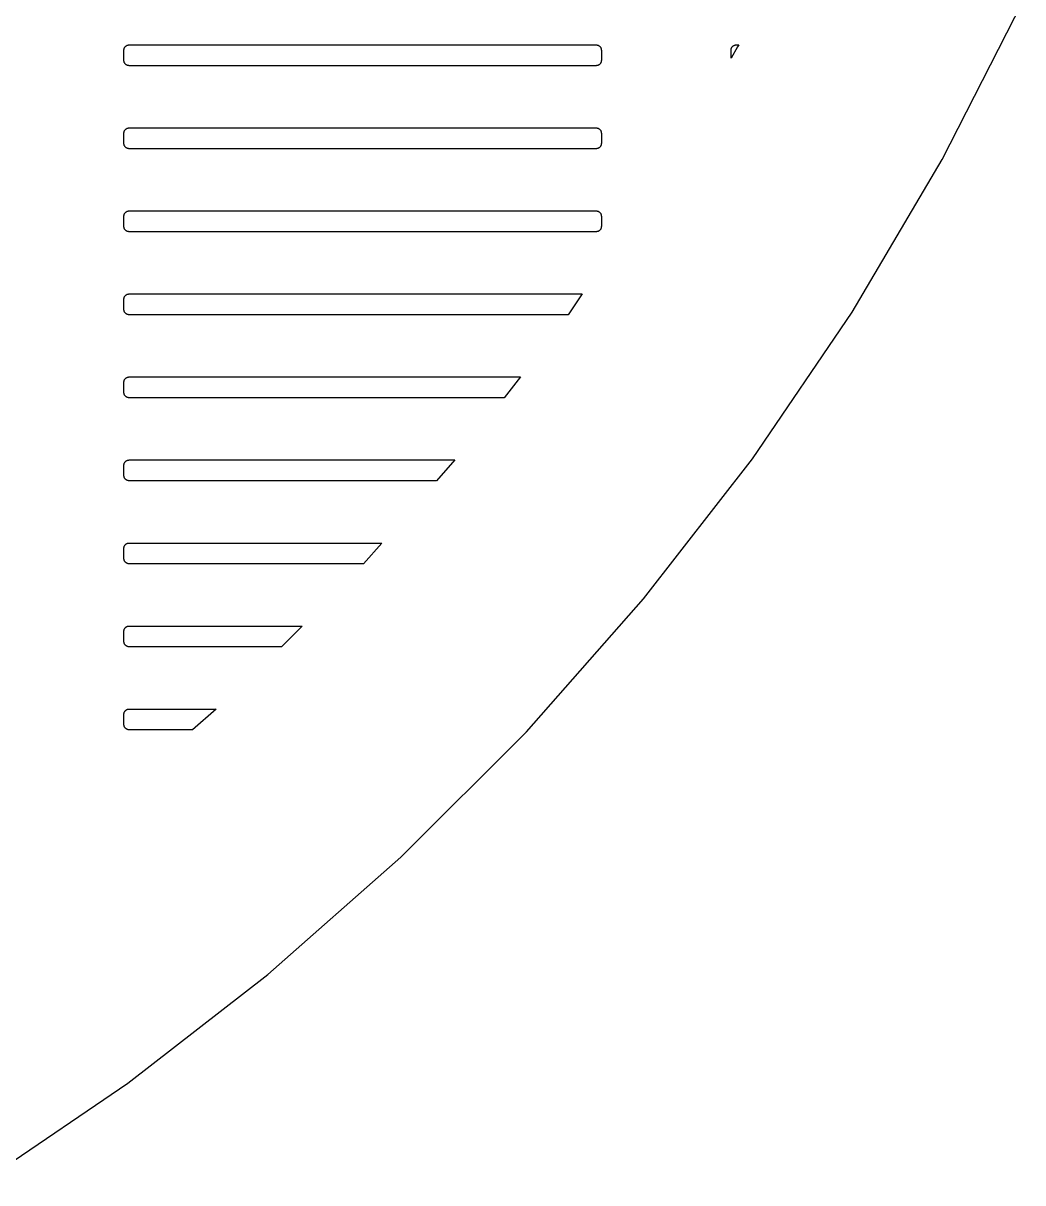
# Model space of a CAD drawing. Header units: metres. Extents: x -163 to 163, y -163 to 163.
# Drawn here: x 89.9 to 147.7, y -137.8 to -70.7 of the extents above; entities that cross this region are included whole.
import ezdxf

# ---------------------------------------------------------------- set-up
doc = ezdxf.new("R2010")
doc.units = ezdxf.units.M

msp = doc.modelspace()

# ---------------------------------------------------------------- linework, layer by layer
for p, q in [((143.012, -78.6217), (147.667, -69.4867)), ((95.701, -72.299), (95.7016, -72.2801)), ((95.701, -72.899), (95.701, -72.299)), ((95.7016, -72.2801), (95.7034, -72.2614)), ((95.7034, -72.2614), (95.7064, -72.2427)), ((95.7064, -72.2427), (95.7105, -72.2243)), ((95.7105, -72.2243), (95.7157, -72.2063)), ((95.7157, -72.2063), (95.7221, -72.1885)), ((95.7221, -72.1885), (95.7296, -72.1712)), ((95.7296, -72.1712), (95.7381, -72.1544)), ((95.7381, -72.1544), (95.7477, -72.1382)), ((95.7477, -72.1382), (95.7583, -72.1226)), ((95.7583, -72.1226), (95.7699, -72.1077)), ((95.7699, -72.1077), (95.7823, -72.0936)), ((95.7823, -72.0936), (95.7957, -72.0803)), ((95.7957, -72.0803), (95.8098, -72.0678)), ((95.8098, -72.0678), (95.8247, -72.0562)), ((95.8247, -72.0562), (95.8403, -72.0457)), ((95.8403, -72.0457), (95.8565, -72.0361)), ((95.8565, -72.0361), (95.8733, -72.0275)), ((95.8733, -72.0275), (95.8906, -72.02)), ((95.8906, -72.02), (95.9083, -72.0136)), ((95.9083, -72.0136), (95.9264, -72.0084)), ((95.9264, -72.0084), (95.9448, -72.0043)), ((95.9448, -72.0043), (95.9634, -72.0013)), ((95.9634, -72.0013), (95.9822, -71.9995)), ((95.9822, -71.9995), (96.001, -71.9989)), ((96.001, -71.9989), (123.001, -71.9989)), ((123.001, -71.9989), (123.02, -71.9995)), ((123.02, -71.9995), (123.039, -72.0013)), ((123.039, -72.0013), (123.057, -72.0043)), ((123.057, -72.0043), (123.076, -72.0084)), ((123.076, -72.0084), (123.094, -72.0136)), ((123.094, -72.0136), (123.111, -72.02)), ((123.111, -72.02), (123.129, -72.0275)), ((123.129, -72.0275), (123.146, -72.0361)), ((123.146, -72.0361), (123.162, -72.0457)), ((123.162, -72.0457), (123.177, -72.0562)), ((123.177, -72.0562), (123.192, -72.0678)), ((123.192, -72.0678), (123.206, -72.0803)), ((123.206, -72.0803), (123.22, -72.0936)), ((123.22, -72.0936), (123.232, -72.1077)), ((123.232, -72.1077), (123.244, -72.1226)), ((123.244, -72.1226), (123.254, -72.1382)), ((123.254, -72.1382), (123.264, -72.1544)), ((123.264, -72.1544), (123.272, -72.1712)), ((123.272, -72.1712), (123.28, -72.1885)), ((123.28, -72.1885), (123.286, -72.2063)), ((123.286, -72.2063), (123.292, -72.2243)), ((123.292, -72.2243), (123.296, -72.2427)), ((123.296, -72.2427), (123.299, -72.2614)), ((123.299, -72.2614), (123.3, -72.2801)), ((123.3, -72.2801), (123.301, -72.299)), ((123.301, -72.299), (123.301, -72.899)), ((131.182, -72.118), (130.801, -72.7625)), ((130.801, -72.299), (130.802, -72.2801)), ((130.801, -72.7625), (130.801, -72.299)), ((130.802, -72.2801), (130.803, -72.2614)), ((130.803, -72.2614), (130.806, -72.2427)), ((130.806, -72.2427), (130.81, -72.2243)), ((130.81, -72.2243), (130.816, -72.2063)), ((130.816, -72.2063), (130.822, -72.1885)), ((130.822, -72.1885), (130.83, -72.1712)), ((130.83, -72.1712), (130.838, -72.1544)), ((130.838, -72.1544), (130.848, -72.1382)), ((130.848, -72.1382), (130.858, -72.1226)), ((130.858, -72.1226), (130.87, -72.1077)), ((130.87, -72.1077), (130.882, -72.0936)), ((130.882, -72.0936), (130.896, -72.0803)), ((130.896, -72.0803), (130.91, -72.0678)), ((130.91, -72.0678), (130.925, -72.0562)), ((130.925, -72.0562), (130.94, -72.0457)), ((130.94, -72.0457), (130.957, -72.0361)), ((130.957, -72.0361), (130.973, -72.0275)), ((130.973, -72.0275), (130.991, -72.02)), ((130.991, -72.02), (131.008, -72.0136)), ((131.008, -72.0136), (131.026, -72.0084)), ((131.026, -72.0084), (131.045, -72.0043)), ((131.045, -72.0043), (131.063, -72.0013)), ((131.063, -72.0013), (131.082, -71.9995)), ((131.082, -71.9995), (131.101, -71.9989)), ((131.101, -71.9989), (131.243, -71.9989)), ((131.243, -71.9989), (131.182, -72.118)), ((95.7016, -72.9178), (95.701, -72.899)), ((95.7034, -72.9366), (95.7016, -72.9178)), ((95.7064, -72.9552), (95.7034, -72.9366)), ((95.7105, -72.9736), (95.7064, -72.9552)), ((95.7157, -72.9917), (95.7105, -72.9736)), ((95.7221, -73.0094), (95.7157, -72.9917)), ((95.7296, -73.0267), (95.7221, -73.0094)), ((95.7381, -73.0435), (95.7296, -73.0267)), ((95.7477, -73.0597), (95.7381, -73.0435)), ((95.7583, -73.0753), (95.7477, -73.0597)), ((95.7699, -73.0902), (95.7583, -73.0753)), ((123.244, -73.0753), (123.232, -73.0902)), ((123.254, -73.0597), (123.244, -73.0753)), ((123.264, -73.0435), (123.254, -73.0597)), ((123.272, -73.0267), (123.264, -73.0435)), ((123.28, -73.0094), (123.272, -73.0267)), ((123.286, -72.9917), (123.28, -73.0094)), ((123.292, -72.9736), (123.286, -72.9917)), ((123.296, -72.9552), (123.292, -72.9736)), ((123.299, -72.9366), (123.296, -72.9552)), ((123.3, -72.9178), (123.299, -72.9366)), ((123.301, -72.899), (123.3, -72.9178)), ((95.7823, -73.1043), (95.7699, -73.0902)), ((95.7957, -73.1176), (95.7823, -73.1043)), ((95.8098, -73.1301), (95.7957, -73.1176)), ((95.8247, -73.1416), (95.8098, -73.1301)), ((95.8403, -73.1523), (95.8247, -73.1416)), ((95.8565, -73.1618), (95.8403, -73.1523)), ((95.8733, -73.1704), (95.8565, -73.1618)), ((95.8906, -73.1779), (95.8733, -73.1704)), ((95.9083, -73.1843), (95.8906, -73.1779)), ((95.9264, -73.1895), (95.9083, -73.1843)), ((95.9448, -73.1936), (95.9264, -73.1895)), ((95.9634, -73.1966), (95.9448, -73.1936)), ((95.9822, -73.1984), (95.9634, -73.1966)), ((96.001, -73.1989), (95.9822, -73.1984)), ((123.001, -73.1989), (96.001, -73.1989)), ((123.02, -73.1984), (123.001, -73.1989)), ((123.039, -73.1966), (123.02, -73.1984)), ((123.057, -73.1936), (123.039, -73.1966)), ((123.076, -73.1895), (123.057, -73.1936)), ((123.094, -73.1843), (123.076, -73.1895)), ((123.111, -73.1779), (123.094, -73.1843)), ((123.129, -73.1704), (123.111, -73.1779)), ((123.146, -73.1618), (123.129, -73.1704)), ((123.162, -73.1523), (123.146, -73.1618)), ((123.177, -73.1416), (123.162, -73.1523)), ((123.192, -73.1301), (123.177, -73.1416)), ((123.206, -73.1176), (123.192, -73.1301)), ((123.22, -73.1043), (123.206, -73.1176)), ((123.232, -73.0902), (123.22, -73.1043)), ((95.701, -77.099), (95.7016, -77.0801)), ((95.701, -77.6989), (95.701, -77.099)), ((95.7016, -77.0801), (95.7034, -77.0614)), ((95.7034, -77.0614), (95.7064, -77.0427)), ((95.7064, -77.0427), (95.7105, -77.0243)), ((95.7105, -77.0243), (95.7157, -77.0062)), ((95.7157, -77.0062), (95.7221, -76.9885)), ((95.7221, -76.9885), (95.7296, -76.9712)), ((95.7296, -76.9712), (95.7381, -76.9544)), ((95.7381, -76.9544), (95.7477, -76.9382)), ((95.7477, -76.9382), (95.7583, -76.9226)), ((95.7583, -76.9226), (95.7699, -76.9077)), ((95.7699, -76.9077), (95.7823, -76.8936)), ((95.7823, -76.8936), (95.7957, -76.8803)), ((95.7957, -76.8803), (95.8098, -76.8678)), ((95.8098, -76.8678), (95.8247, -76.8562)), ((95.8247, -76.8562), (95.8403, -76.8457)), ((95.8403, -76.8457), (95.8565, -76.8361)), ((95.8565, -76.8361), (95.8733, -76.8275)), ((95.8733, -76.8275), (95.8906, -76.82)), ((95.8906, -76.82), (95.9083, -76.8136)), ((95.9083, -76.8136), (95.9264, -76.8084)), ((95.9264, -76.8084), (95.9448, -76.8043)), ((95.9448, -76.8043), (95.9634, -76.8013)), ((95.9634, -76.8013), (95.9822, -76.7995)), ((95.9822, -76.7995), (96.001, -76.799)), ((96.001, -76.799), (123.001, -76.799)), ((123.001, -76.799), (123.02, -76.7995)), ((123.02, -76.7995), (123.039, -76.8013)), ((123.039, -76.8013), (123.057, -76.8043)), ((123.057, -76.8043), (123.076, -76.8084)), ((123.076, -76.8084), (123.094, -76.8136)), ((123.094, -76.8136), (123.111, -76.82)), ((123.111, -76.82), (123.129, -76.8275)), ((123.129, -76.8275), (123.146, -76.8361)), ((123.146, -76.8361), (123.162, -76.8457)), ((123.162, -76.8457), (123.177, -76.8562)), ((123.177, -76.8562), (123.192, -76.8678)), ((123.192, -76.8678), (123.206, -76.8803)), ((123.206, -76.8803), (123.22, -76.8936)), ((123.22, -76.8936), (123.232, -76.9077)), ((123.232, -76.9077), (123.244, -76.9226)), ((123.244, -76.9226), (123.254, -76.9382)), ((123.254, -76.9382), (123.264, -76.9544)), ((123.264, -76.9544), (123.272, -76.9712)), ((123.272, -76.9712), (123.28, -76.9885)), ((123.28, -76.9885), (123.286, -77.0062)), ((123.286, -77.0062), (123.292, -77.0243)), ((123.292, -77.0243), (123.296, -77.0427)), ((123.296, -77.0427), (123.299, -77.0614)), ((123.299, -77.0614), (123.3, -77.0801)), ((123.3, -77.0801), (123.301, -77.099)), ((123.301, -77.099), (123.301, -77.6989)), ((95.7016, -77.7178), (95.701, -77.6989)), ((95.7034, -77.7365), (95.7016, -77.7178)), ((95.7064, -77.7552), (95.7034, -77.7365)), ((95.7105, -77.7736), (95.7064, -77.7552)), ((95.7157, -77.7917), (95.7105, -77.7736)), ((123.292, -77.7736), (123.286, -77.7917)), ((123.296, -77.7552), (123.292, -77.7736)), ((123.299, -77.7365), (123.296, -77.7552)), ((123.3, -77.7178), (123.299, -77.7365)), ((123.301, -77.6989), (123.3, -77.7178)), ((95.7221, -77.8094), (95.7157, -77.7917)), ((95.7296, -77.8267), (95.7221, -77.8094)), ((95.7381, -77.8435), (95.7296, -77.8267)), ((95.7477, -77.8597), (95.7381, -77.8435)), ((95.7583, -77.8753), (95.7477, -77.8597)), ((95.7699, -77.8902), (95.7583, -77.8753)), ((95.7823, -77.9043), (95.7699, -77.8902)), ((95.7957, -77.9176), (95.7823, -77.9043)), ((95.8098, -77.9301), (95.7957, -77.9176)), ((95.8247, -77.9417), (95.8098, -77.9301)), ((95.8403, -77.9522), (95.8247, -77.9417)), ((95.8565, -77.9618), (95.8403, -77.9522)), ((95.8733, -77.9704), (95.8565, -77.9618)), ((95.8906, -77.9779), (95.8733, -77.9704)), ((95.9083, -77.9843), (95.8906, -77.9779)), ((95.9264, -77.9895), (95.9083, -77.9843)), ((95.9448, -77.9936), (95.9264, -77.9895)), ((95.9634, -77.9966), (95.9448, -77.9936)), ((95.9822, -77.9984), (95.9634, -77.9966)), ((96.001, -77.9989), (95.9822, -77.9984)), ((123.001, -77.9989), (96.001, -77.9989)), ((123.02, -77.9984), (123.001, -77.9989)), ((123.039, -77.9966), (123.02, -77.9984)), ((123.057, -77.9936), (123.039, -77.9966)), ((123.076, -77.9895), (123.057, -77.9936)), ((123.094, -77.9843), (123.076, -77.9895)), ((123.111, -77.9779), (123.094, -77.9843)), ((123.129, -77.9704), (123.111, -77.9779)), ((123.146, -77.9618), (123.129, -77.9704)), ((123.162, -77.9522), (123.146, -77.9618)), ((123.177, -77.9417), (123.162, -77.9522)), ((123.192, -77.9301), (123.177, -77.9417)), ((123.206, -77.9176), (123.192, -77.9301)), ((123.22, -77.9043), (123.206, -77.9176)), ((123.232, -77.8902), (123.22, -77.9043)), ((123.244, -77.8753), (123.232, -77.8902)), ((123.254, -77.8597), (123.244, -77.8753)), ((123.264, -77.8435), (123.254, -77.8597)), ((123.272, -77.8267), (123.264, -77.8435)), ((123.28, -77.8094), (123.272, -77.8267)), ((123.286, -77.7917), (123.28, -77.8094)), ((137.793, -87.4464), (143.012, -78.6217)), ((95.7157, -81.8062), (95.7221, -81.7885)), ((95.7221, -81.7885), (95.7296, -81.7712)), ((95.7296, -81.7712), (95.7381, -81.7544)), ((95.7381, -81.7544), (95.7477, -81.7382)), ((95.7477, -81.7382), (95.7583, -81.7226)), ((95.7583, -81.7226), (95.7699, -81.7077)), ((95.7699, -81.7077), (95.7823, -81.6936)), ((95.7823, -81.6936), (95.7957, -81.6803)), ((95.7957, -81.6803), (95.8098, -81.6678)), ((95.8098, -81.6678), (95.8247, -81.6562)), ((95.8247, -81.6562), (95.8403, -81.6456)), ((95.8403, -81.6456), (95.8565, -81.6361)), ((95.8565, -81.6361), (95.8733, -81.6275)), ((95.8733, -81.6275), (95.8906, -81.62)), ((95.8906, -81.62), (95.9083, -81.6136)), ((95.9083, -81.6136), (95.9264, -81.6084)), ((95.9264, -81.6084), (95.9448, -81.6043)), ((95.9448, -81.6043), (95.9634, -81.6013)), ((95.9634, -81.6013), (95.9822, -81.5995)), ((95.9822, -81.5995), (96.001, -81.599)), ((96.001, -81.599), (123.001, -81.599)), ((123.001, -81.599), (123.02, -81.5995)), ((123.02, -81.5995), (123.039, -81.6013)), ((123.039, -81.6013), (123.057, -81.6043)), ((123.057, -81.6043), (123.076, -81.6084)), ((123.076, -81.6084), (123.094, -81.6136)), ((123.094, -81.6136), (123.111, -81.62)), ((123.111, -81.62), (123.129, -81.6275)), ((123.129, -81.6275), (123.146, -81.6361)), ((123.146, -81.6361), (123.162, -81.6456)), ((123.162, -81.6456), (123.177, -81.6562)), ((123.177, -81.6562), (123.192, -81.6678)), ((123.192, -81.6678), (123.206, -81.6803)), ((123.206, -81.6803), (123.22, -81.6936)), ((123.22, -81.6936), (123.232, -81.7077)), ((123.232, -81.7077), (123.244, -81.7226)), ((123.244, -81.7226), (123.254, -81.7382)), ((123.254, -81.7382), (123.264, -81.7544)), ((123.264, -81.7544), (123.272, -81.7712)), ((123.272, -81.7712), (123.28, -81.7885)), ((123.28, -81.7885), (123.286, -81.8062)), ((95.701, -81.899), (95.7016, -81.8801)), ((95.701, -82.4989), (95.701, -81.899)), ((95.7016, -81.8801), (95.7034, -81.8613)), ((95.7034, -81.8613), (95.7064, -81.8427)), ((95.7064, -81.8427), (95.7105, -81.8243)), ((95.7105, -81.8243), (95.7157, -81.8062)), ((123.286, -81.8062), (123.292, -81.8243)), ((123.292, -81.8243), (123.296, -81.8427)), ((123.296, -81.8427), (123.299, -81.8613)), ((123.299, -81.8613), (123.3, -81.8801)), ((123.3, -81.8801), (123.301, -81.899)), ((123.301, -81.899), (123.301, -82.4989)), ((95.7016, -82.5178), (95.701, -82.4989)), ((95.7034, -82.5365), (95.7016, -82.5178)), ((95.7064, -82.5552), (95.7034, -82.5365)), ((95.7105, -82.5736), (95.7064, -82.5552)), ((95.7157, -82.5917), (95.7105, -82.5736)), ((95.7221, -82.6094), (95.7157, -82.5917)), ((95.7296, -82.6267), (95.7221, -82.6094)), ((95.7381, -82.6435), (95.7296, -82.6267)), ((95.7477, -82.6597), (95.7381, -82.6435)), ((95.7583, -82.6753), (95.7477, -82.6597)), ((95.7699, -82.6902), (95.7583, -82.6753)), ((95.7823, -82.7043), (95.7699, -82.6902)), ((95.7957, -82.7176), (95.7823, -82.7043)), ((95.8098, -82.7301), (95.7957, -82.7176)), ((95.8247, -82.7417), (95.8098, -82.7301)), ((95.8403, -82.7522), (95.8247, -82.7417)), ((95.8565, -82.7618), (95.8403, -82.7522)), ((95.8733, -82.7704), (95.8565, -82.7618)), ((95.8906, -82.7779), (95.8733, -82.7704)), ((95.9083, -82.7843), (95.8906, -82.7779)), ((95.9264, -82.7895), (95.9083, -82.7843)), ((95.9448, -82.7936), (95.9264, -82.7895)), ((95.9634, -82.7966), (95.9448, -82.7936)), ((95.9822, -82.7984), (95.9634, -82.7966)), ((96.001, -82.799), (95.9822, -82.7984)), ((123.001, -82.799), (96.001, -82.799)), ((123.02, -82.7984), (123.001, -82.799)), ((123.039, -82.7966), (123.02, -82.7984)), ((123.057, -82.7936), (123.039, -82.7966)), ((123.076, -82.7895), (123.057, -82.7936)), ((123.094, -82.7843), (123.076, -82.7895)), ((123.111, -82.7779), (123.094, -82.7843)), ((123.129, -82.7704), (123.111, -82.7779)), ((123.146, -82.7618), (123.129, -82.7704)), ((123.162, -82.7522), (123.146, -82.7618)), ((123.177, -82.7417), (123.162, -82.7522)), ((123.192, -82.7301), (123.177, -82.7417)), ((123.206, -82.7176), (123.192, -82.7301)), ((123.22, -82.7043), (123.206, -82.7176)), ((123.232, -82.6902), (123.22, -82.7043)), ((123.244, -82.6753), (123.232, -82.6902)), ((123.254, -82.6597), (123.244, -82.6753)), ((123.264, -82.6435), (123.254, -82.6597)), ((123.272, -82.6267), (123.264, -82.6435)), ((123.28, -82.6094), (123.272, -82.6267)), ((123.286, -82.5917), (123.28, -82.6094)), ((123.292, -82.5736), (123.286, -82.5917)), ((123.296, -82.5552), (123.292, -82.5736)), ((123.299, -82.5365), (123.296, -82.5552)), ((123.3, -82.5178), (123.299, -82.5365)), ((123.301, -82.4989), (123.3, -82.5178)), ((95.7699, -86.5077), (95.7823, -86.4936)), ((95.7823, -86.4936), (95.7957, -86.4803)), ((95.7957, -86.4803), (95.8098, -86.4678)), ((95.8098, -86.4678), (95.8247, -86.4563)), ((95.8247, -86.4563), (95.8403, -86.4456)), ((95.8403, -86.4456), (95.8565, -86.4361)), ((95.8565, -86.4361), (95.8733, -86.4275)), ((95.8733, -86.4275), (95.8906, -86.42)), ((95.8906, -86.42), (95.9083, -86.4136)), ((95.9083, -86.4136), (95.9264, -86.4084)), ((95.9264, -86.4084), (95.9448, -86.4043)), ((95.9448, -86.4043), (95.9634, -86.4013)), ((95.9634, -86.4013), (95.9822, -86.3995)), ((95.9822, -86.3995), (96.001, -86.399)), ((96.001, -86.399), (122.191, -86.399)), ((122.191, -86.399), (121.375, -87.599)), ((95.701, -86.6989), (95.7016, -86.6801)), ((95.701, -87.299), (95.701, -86.6989)), ((95.7016, -86.6801), (95.7034, -86.6613)), ((95.7034, -86.6613), (95.7064, -86.6427)), ((95.7064, -86.6427), (95.7105, -86.6243)), ((95.7105, -86.6243), (95.7157, -86.6062)), ((95.7157, -86.6062), (95.7221, -86.5885)), ((95.7221, -86.5885), (95.7296, -86.5712)), ((95.7296, -86.5712), (95.7381, -86.5544)), ((95.7381, -86.5544), (95.7477, -86.5382)), ((95.7477, -86.5382), (95.7583, -86.5226)), ((95.7583, -86.5226), (95.7699, -86.5077)), ((95.7016, -87.3178), (95.701, -87.299)), ((95.7034, -87.3365), (95.7016, -87.3178)), ((95.7064, -87.3552), (95.7034, -87.3365)), ((95.7105, -87.3736), (95.7064, -87.3552)), ((95.7157, -87.3916), (95.7105, -87.3736)), ((95.7221, -87.4094), (95.7157, -87.3916)), ((95.7296, -87.4267), (95.7221, -87.4094)), ((95.7381, -87.4435), (95.7296, -87.4267)), ((95.7477, -87.4597), (95.7381, -87.4435)), ((95.7583, -87.4753), (95.7477, -87.4597)), ((95.7699, -87.4902), (95.7583, -87.4753)), ((95.7823, -87.5043), (95.7699, -87.4902)), ((95.7957, -87.5176), (95.7823, -87.5043)), ((95.8098, -87.5301), (95.7957, -87.5176)), ((95.8247, -87.5417), (95.8098, -87.5301)), ((95.8403, -87.5522), (95.8247, -87.5417)), ((95.8565, -87.5618), (95.8403, -87.5522)), ((95.8733, -87.5704), (95.8565, -87.5618)), ((95.8906, -87.5779), (95.8733, -87.5704)), ((95.9083, -87.5843), (95.8906, -87.5779)), ((95.9264, -87.5895), (95.9083, -87.5843)), ((95.9448, -87.5936), (95.9264, -87.5895)), ((95.9634, -87.5966), (95.9448, -87.5936)), ((95.9822, -87.5984), (95.9634, -87.5966)), ((96.001, -87.599), (95.9822, -87.5984)), ((121.375, -87.599), (96.001, -87.599)), ((132.031, -95.9259), (137.793, -87.4464)), ((95.701, -91.4989), (95.7016, -91.4801)), ((95.701, -92.099), (95.701, -91.4989)), ((95.7016, -91.4801), (95.7034, -91.4613)), ((95.7034, -91.4613), (95.7064, -91.4427)), ((95.7064, -91.4427), (95.7105, -91.4243)), ((95.7105, -91.4243), (95.7157, -91.4062)), ((95.7157, -91.4062), (95.7221, -91.3885)), ((95.7221, -91.3885), (95.7296, -91.3712)), ((95.7296, -91.3712), (95.7381, -91.3544)), ((95.7381, -91.3544), (95.7477, -91.3382)), ((95.7477, -91.3382), (95.7583, -91.3226)), ((95.7583, -91.3226), (95.7699, -91.3077)), ((95.7699, -91.3077), (95.7823, -91.2936)), ((95.7823, -91.2936), (95.7957, -91.2803)), ((95.7957, -91.2803), (95.8098, -91.2678)), ((95.8098, -91.2678), (95.8247, -91.2562)), ((95.8247, -91.2562), (95.8403, -91.2457)), ((95.8403, -91.2457), (95.8565, -91.2361)), ((95.8565, -91.2361), (95.8733, -91.2275)), ((95.8733, -91.2275), (95.8906, -91.22)), ((95.8906, -91.22), (95.9083, -91.2136)), ((95.9083, -91.2136), (95.9264, -91.2084)), ((95.9264, -91.2084), (95.9448, -91.2043)), ((95.9448, -91.2043), (95.9634, -91.2013)), ((95.9634, -91.2013), (95.9822, -91.1995)), ((95.9822, -91.1995), (96.001, -91.1989)), ((96.001, -91.1989), (118.621, -91.1989)), ((118.621, -91.1989), (117.69, -92.399)), ((95.7016, -92.1178), (95.701, -92.099)), ((95.7034, -92.1366), (95.7016, -92.1178)), ((95.7064, -92.1552), (95.7034, -92.1366)), ((95.7105, -92.1736), (95.7064, -92.1552)), ((95.7157, -92.1917), (95.7105, -92.1736)), ((95.7221, -92.2094), (95.7157, -92.1917)), ((95.7296, -92.2267), (95.7221, -92.2094)), ((95.7381, -92.2435), (95.7296, -92.2267)), ((95.7477, -92.2597), (95.7381, -92.2435)), ((95.7583, -92.2753), (95.7477, -92.2597)), ((95.7699, -92.2902), (95.7583, -92.2753)), ((95.7823, -92.3043), (95.7699, -92.2902)), ((95.7957, -92.3176), (95.7823, -92.3043)), ((95.8098, -92.3301), (95.7957, -92.3176)), ((95.8247, -92.3417), (95.8098, -92.3301)), ((95.8403, -92.3522), (95.8247, -92.3417)), ((95.8565, -92.3618), (95.8403, -92.3522)), ((95.8733, -92.3704), (95.8565, -92.3618)), ((95.8906, -92.3779), (95.8733, -92.3704)), ((95.9083, -92.3843), (95.8906, -92.3779)), ((95.9264, -92.3895), (95.9083, -92.3843)), ((95.9448, -92.3936), (95.9264, -92.3895)), ((95.9634, -92.3966), (95.9448, -92.3936)), ((95.9822, -92.3984), (95.9634, -92.3966)), ((96.001, -92.399), (95.9822, -92.3984)), ((117.69, -92.399), (96.001, -92.399)), ((95.701, -96.299), (95.7016, -96.2801)), ((95.701, -96.899), (95.701, -96.299)), ((95.7016, -96.2801), (95.7034, -96.2614)), ((95.7034, -96.2614), (95.7064, -96.2427)), ((95.7064, -96.2427), (95.7105, -96.2243)), ((95.7105, -96.2243), (95.7157, -96.2063)), ((95.7157, -96.2063), (95.7221, -96.1885)), ((95.7221, -96.1885), (95.7296, -96.1712)), ((95.7296, -96.1712), (95.7381, -96.1544)), ((95.7381, -96.1544), (95.7477, -96.1382)), ((95.7477, -96.1382), (95.7583, -96.1226)), ((95.7583, -96.1226), (95.7699, -96.1077)), ((95.7699, -96.1077), (95.7823, -96.0936)), ((95.7823, -96.0936), (95.7957, -96.0803)), ((95.7957, -96.0803), (95.8098, -96.0678)), ((95.8098, -96.0678), (95.8247, -96.0562)), ((95.8247, -96.0562), (95.8403, -96.0457)), ((95.8403, -96.0457), (95.8565, -96.0361)), ((95.8565, -96.0361), (95.8733, -96.0275)), ((95.8733, -96.0275), (95.8906, -96.02)), ((95.8906, -96.02), (95.9083, -96.0136)), ((95.9083, -96.0136), (95.9264, -96.0084)), ((95.9264, -96.0084), (95.9448, -96.0043)), ((95.9448, -96.0043), (95.9634, -96.0013)), ((95.9634, -96.0013), (95.9822, -95.9995)), ((95.9822, -95.9995), (96.001, -95.9989)), ((96.001, -95.9989), (114.836, -95.9989)), ((114.836, -95.9989), (113.778, -97.1989)), ((125.747, -104.027), (132.031, -95.9259)), ((95.7016, -96.9178), (95.701, -96.899)), ((95.7034, -96.9366), (95.7016, -96.9178)), ((95.7064, -96.9552), (95.7034, -96.9366)), ((95.7105, -96.9736), (95.7064, -96.9552)), ((95.7157, -96.9917), (95.7105, -96.9736)), ((95.7221, -97.0094), (95.7157, -96.9917)), ((95.7296, -97.0267), (95.7221, -97.0094)), ((95.7381, -97.0435), (95.7296, -97.0267)), ((95.7477, -97.0597), (95.7381, -97.0435)), ((95.7583, -97.0753), (95.7477, -97.0597)), ((95.7699, -97.0902), (95.7583, -97.0753)), ((95.7823, -97.1043), (95.7699, -97.0902)), ((95.7957, -97.1176), (95.7823, -97.1043)), ((95.8098, -97.1301), (95.7957, -97.1176)), ((95.8247, -97.1416), (95.8098, -97.1301)), ((95.8403, -97.1523), (95.8247, -97.1416)), ((95.8565, -97.1618), (95.8403, -97.1523)), ((95.8733, -97.1704), (95.8565, -97.1618)), ((95.8906, -97.1779), (95.8733, -97.1704)), ((95.9083, -97.1843), (95.8906, -97.1779)), ((95.9264, -97.1895), (95.9083, -97.1843)), ((95.9448, -97.1936), (95.9264, -97.1895)), ((95.9634, -97.1966), (95.9448, -97.1936)), ((95.9822, -97.1984), (95.9634, -97.1966)), ((96.001, -97.1989), (95.9822, -97.1984)), ((113.778, -97.1989), (96.001, -97.1989)), ((95.701, -101.099), (95.7016, -101.08)), ((95.701, -101.699), (95.701, -101.099)), ((95.7016, -101.08), (95.7034, -101.061)), ((95.7034, -101.061), (95.7064, -101.043)), ((95.7064, -101.043), (95.7105, -101.024)), ((95.7105, -101.024), (95.7157, -101.006)), ((95.7157, -101.006), (95.7221, -100.989)), ((95.7221, -100.989), (95.7296, -100.971)), ((95.7296, -100.971), (95.7381, -100.954)), ((95.7381, -100.954), (95.7477, -100.938)), ((95.7477, -100.938), (95.7583, -100.923)), ((95.7583, -100.923), (95.7699, -100.908)), ((95.7699, -100.908), (95.7823, -100.894)), ((95.7823, -100.894), (95.7957, -100.88)), ((95.7957, -100.88), (95.8098, -100.868)), ((95.8098, -100.868), (95.8247, -100.856)), ((95.8247, -100.856), (95.8403, -100.846)), ((95.8403, -100.846), (95.8565, -100.836)), ((95.8565, -100.836), (95.8733, -100.827)), ((95.8733, -100.827), (95.8906, -100.82)), ((95.8906, -100.82), (95.9083, -100.814)), ((95.9083, -100.814), (95.9264, -100.808)), ((95.9264, -100.808), (95.9448, -100.804)), ((95.9448, -100.804), (95.9634, -100.801)), ((95.9634, -100.801), (95.9822, -100.8)), ((95.9822, -100.8), (96.001, -100.799)), ((96.001, -100.799), (110.604, -100.799)), ((110.604, -100.799), (109.546, -101.999)), ((95.7016, -101.718), (95.701, -101.699)), ((95.7034, -101.737), (95.7016, -101.718)), ((95.7064, -101.755), (95.7034, -101.737)), ((95.7105, -101.774), (95.7064, -101.755)), ((95.7157, -101.792), (95.7105, -101.774)), ((95.7221, -101.809), (95.7157, -101.792)), ((95.7296, -101.827), (95.7221, -101.809)), ((95.7381, -101.843), (95.7296, -101.827)), ((95.7477, -101.86), (95.7381, -101.843)), ((95.7583, -101.875), (95.7477, -101.86)), ((95.7699, -101.89), (95.7583, -101.875)), ((95.7823, -101.904), (95.7699, -101.89)), ((95.7957, -101.918), (95.7823, -101.904)), ((95.8098, -101.93), (95.7957, -101.918)), ((95.8247, -101.942), (95.8098, -101.93)), ((95.8403, -101.952), (95.8247, -101.942)), ((95.8565, -101.962), (95.8403, -101.952)), ((95.8733, -101.97), (95.8565, -101.962)), ((95.8906, -101.978), (95.8733, -101.97)), ((95.9083, -101.984), (95.8906, -101.978)), ((95.9264, -101.99), (95.9083, -101.984)), ((95.9448, -101.994), (95.9264, -101.99)), ((95.9634, -101.997), (95.9448, -101.994)), ((95.9822, -101.998), (95.9634, -101.997)), ((96.001, -101.999), (95.9822, -101.998)), ((109.546, -101.999), (96.001, -101.999)), ((118.967, -111.717), (125.747, -104.027)), ((95.701, -105.899), (95.7016, -105.88)), ((95.701, -106.499), (95.701, -105.899)), ((95.7016, -105.88), (95.7034, -105.861)), ((95.7034, -105.861), (95.7064, -105.843)), ((95.7064, -105.843), (95.7105, -105.824)), ((95.7105, -105.824), (95.7157, -105.806)), ((95.7157, -105.806), (95.7221, -105.789)), ((95.7221, -105.789), (95.7296, -105.771)), ((95.7296, -105.771), (95.7381, -105.754)), ((95.7381, -105.754), (95.7477, -105.738)), ((95.7477, -105.738), (95.7583, -105.723)), ((95.7583, -105.723), (95.7699, -105.708)), ((95.7699, -105.708), (95.7823, -105.694)), ((95.7823, -105.694), (95.7957, -105.68)), ((95.7957, -105.68), (95.8098, -105.668)), ((95.8098, -105.668), (95.8247, -105.656)), ((95.8247, -105.656), (95.8403, -105.646)), ((95.8403, -105.646), (95.8565, -105.636)), ((95.8565, -105.636), (95.8733, -105.628)), ((95.8733, -105.628), (95.8906, -105.62)), ((95.8906, -105.62), (95.9083, -105.614)), ((95.9083, -105.614), (95.9264, -105.608)), ((95.9264, -105.608), (95.9448, -105.604)), ((95.9448, -105.604), (95.9634, -105.601)), ((95.9634, -105.601), (95.9822, -105.6)), ((95.9822, -105.6), (96.001, -105.599)), ((96.001, -105.599), (106.003, -105.599)), ((106.003, -105.599), (104.803, -106.799)), ((95.7016, -106.518), (95.701, -106.499)), ((95.7034, -106.537), (95.7016, -106.518)), ((95.7064, -106.555), (95.7034, -106.537)), ((95.7105, -106.574), (95.7064, -106.555)), ((95.7157, -106.592), (95.7105, -106.574)), ((95.7221, -106.609), (95.7157, -106.592)), ((95.7296, -106.627), (95.7221, -106.609)), ((95.7381, -106.643), (95.7296, -106.627)), ((95.7477, -106.66), (95.7381, -106.643)), ((95.7583, -106.675), (95.7477, -106.66)), ((95.7699, -106.69), (95.7583, -106.675)), ((95.7823, -106.704), (95.7699, -106.69)), ((95.7957, -106.718), (95.7823, -106.704)), ((95.8098, -106.73), (95.7957, -106.718)), ((95.8247, -106.742), (95.8098, -106.73)), ((95.8403, -106.752), (95.8247, -106.742)), ((95.8565, -106.762), (95.8403, -106.752)), ((95.8733, -106.77), (95.8565, -106.762)), ((95.8906, -106.778), (95.8733, -106.77)), ((95.9083, -106.784), (95.8906, -106.778)), ((95.9264, -106.79), (95.9083, -106.784)), ((95.9448, -106.794), (95.9264, -106.79)), ((95.9634, -106.797), (95.9448, -106.794)), ((95.9822, -106.798), (95.9634, -106.797)), ((96.001, -106.799), (95.9822, -106.798)), ((104.803, -106.799), (96.001, -106.799)), ((95.7064, -110.643), (95.7105, -110.624)), ((95.7105, -110.624), (95.7157, -110.606)), ((95.7157, -110.606), (95.7221, -110.589)), ((95.7221, -110.589), (95.7296, -110.571)), ((95.7296, -110.571), (95.7381, -110.554)), ((95.7381, -110.554), (95.7477, -110.538)), ((95.7477, -110.538), (95.7583, -110.523)), ((95.7583, -110.523), (95.7699, -110.508)), ((95.7699, -110.508), (95.7823, -110.494)), ((95.7823, -110.494), (95.7957, -110.48)), ((95.7957, -110.48), (95.8098, -110.468)), ((95.8098, -110.468), (95.8247, -110.456)), ((95.8247, -110.456), (95.8403, -110.446)), ((95.8403, -110.446), (95.8565, -110.436)), ((95.8565, -110.436), (95.8733, -110.428)), ((95.8733, -110.428), (95.8906, -110.42)), ((95.8906, -110.42), (95.9083, -110.414)), ((95.9083, -110.414), (95.9264, -110.408)), ((95.9264, -110.408), (95.9448, -110.404)), ((95.9448, -110.404), (95.9634, -110.401)), ((95.9634, -110.401), (95.9822, -110.4)), ((95.9822, -110.4), (96.001, -110.399)), ((96.001, -110.399), (101.032, -110.399)), ((101.032, -110.399), (99.6708, -111.599)), ((95.701, -110.699), (95.7016, -110.68)), ((95.701, -111.299), (95.701, -110.699)), ((95.7016, -111.318), (95.701, -111.299)), ((95.7016, -110.68), (95.7034, -110.661)), ((95.7034, -110.661), (95.7064, -110.643)), ((95.7034, -111.337), (95.7016, -111.318)), ((95.7064, -111.355), (95.7034, -111.337)), ((95.7105, -111.374), (95.7064, -111.355)), ((95.7157, -111.392), (95.7105, -111.374)), ((95.7221, -111.409), (95.7157, -111.392)), ((95.7296, -111.427), (95.7221, -111.409)), ((95.7381, -111.443), (95.7296, -111.427)), ((95.7477, -111.46), (95.7381, -111.443)), ((95.7583, -111.475), (95.7477, -111.46)), ((95.7699, -111.49), (95.7583, -111.475)), ((95.7823, -111.504), (95.7699, -111.49)), ((95.7957, -111.518), (95.7823, -111.504)), ((95.8098, -111.53), (95.7957, -111.518)), ((95.8247, -111.542), (95.8098, -111.53)), ((95.8403, -111.552), (95.8247, -111.542)), ((95.8565, -111.562), (95.8403, -111.552)), ((95.8733, -111.57), (95.8565, -111.562)), ((95.8906, -111.578), (95.8733, -111.57)), ((95.9083, -111.584), (95.8906, -111.578)), ((95.9264, -111.59), (95.9083, -111.584)), ((95.9448, -111.594), (95.9264, -111.59)), ((95.9634, -111.597), (95.9448, -111.594)), ((95.9822, -111.598), (95.9634, -111.597)), ((96.001, -111.599), (95.9822, -111.598)), ((99.6708, -111.599), (96.001, -111.599)), ((111.717, -118.967), (118.967, -111.717)), ((104.027, -125.747), (111.717, -118.967)), ((95.9259, -132.031), (104.027, -125.747)), ((87.4464, -137.793), (95.9259, -132.031))]:
    msp.add_line(p, q)

doc.saveas('drawing.dxf')
